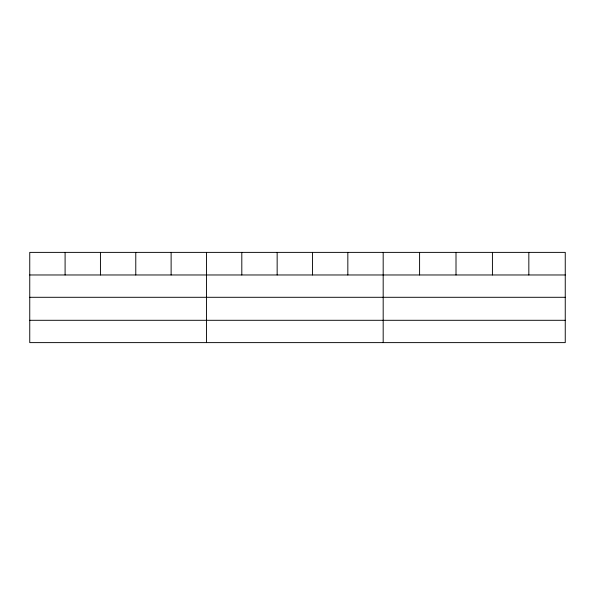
<?xml version="1.0" encoding="UTF-8"?>
<svg xmlns="http://www.w3.org/2000/svg" width="595" height="595" viewBox="0 0 595 595"><rect width="100%" height="100%" fill="white"/><g stroke="black" fill="none" stroke-linecap="round" stroke-linejoin="round"><path stroke-width="0.89" d="M565.25 297.292L565.25 252.384L29.75 252.384L29.75 342.616L565.25 342.616L565.25 297.292L29.75 297.292M29.75 274.972L565.25 274.972M29.75 320.296L565.25 320.296M528.836 252.384L528.836 274.972M492.422 252.384L492.422 274.972M456.008 252.384L456.008 274.972M419.594 252.384L419.594 274.972M383.18 252.384L383.18 342.616M347.837 252.384L347.837 274.972M312.494 252.384L312.494 274.972M277.151 252.384L277.151 274.972M241.808 252.384L241.808 274.972M206.465 252.384L206.465 342.616M171.122 252.384L171.122 274.972M135.779 252.384L135.779 274.972M100.436 252.384L100.436 274.972M65.093 252.384L65.093 274.972"/></g></svg>
